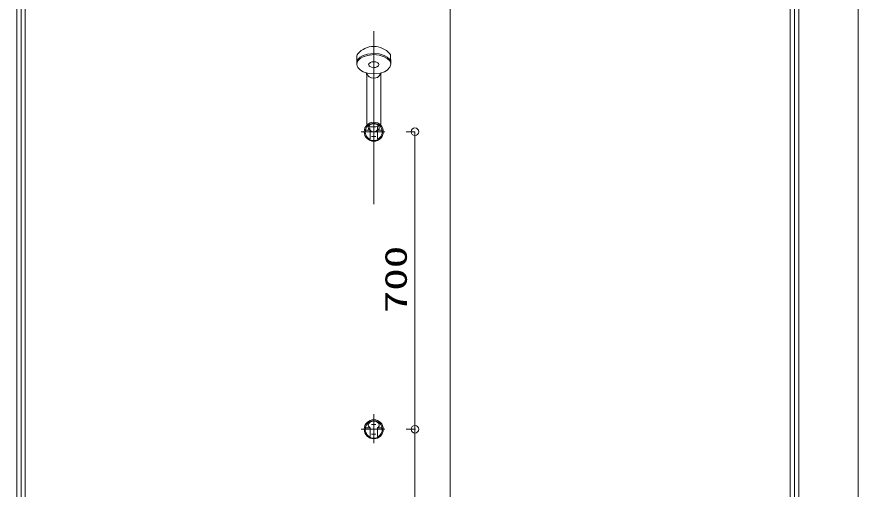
# Model space of a CAD drawing. Units: millimetres on the paper. Extents: x -305 to 305, y -152 to 152.
# Drawn here: x -248.4 to -182.4, y 58.1 to 95.1 of the extents above; entities that cross this region are included whole.
import ezdxf
from ezdxf.enums import TextEntityAlignment as Align

# ---------------------------------------------------------------- set-up
doc = ezdxf.new("R2010")
doc.units = ezdxf.units.MM
doc.linetypes.add('DASHED2', pattern=[3, 2, -1])
doc.linetypes.add('LONG_CHAIN', pattern=[21, 18, -1, 1, -1])
doc.layers.add('0-0_0', color=7, linetype='Continuous', lineweight=9)
doc.layers.add('0-1_VIEW0001', color=7, linetype='DASHED2', lineweight=9)
doc.styles.add('ＭＳ ゴシック', font='')
doc.styles.get('ＭＳ ゴシック').set_extended_font_data('MS Gothic')

# ---------------------------------------------------------------- blocks, each defined once
blk = doc.blocks.new('_ORIGIN')
at = {"layer": '0-0_0'}
blk.add_line((0, 0), (-1, 0), dxfattribs=at)
blk.add_circle((0, 0), 0.5, dxfattribs=at)

msp = doc.modelspace()

# ---------------------------------------------------------------- linework, layer by layer
at = {"layer": '0-0_0'}
for p, q in [((-217.885, 86.091), (-217.194, 86.091)), ((-217.194, 63.358), (-217.194, 85.491)), ((-217.885, 62.758), (-217.194, 62.758)), ((-217.139, 62.758), (-217.193, 62.758)), ((-217.193, 31.691), (-217.193, 62.158))]:
    msp.add_line(p, q, dxfattribs=at)
at = {"layer": '0-1_VIEW0001', "linetype": 'Continuous'}
for p, q in [((-182.425, 108.425), (-182.425, 25.025)), ((-221.757, 91.515), (-221.743, 92.038)), ((-219.093, 91.515), (-219.106, 92.038)), ((-220.975, 90.459), (-220.975, 90.458)), ((-220.975, 90.18), (-220.975, 90.441)), ((-219.875, 90.458), (-219.875, 90.459)), ((-219.875, 90.18), (-219.875, 90.441)), ((-220.975, 90.18), (-220.975, 86.703)), ((-219.875, 86.7), (-219.875, 90.18)), ((-220.725, 86.501), (-220.725, 86.295)), ((-220.125, 86.5), (-220.125, 86.295)), ((-220.758, 86.208), (-221.021, 86.208)), ((-220.716, 86.191), (-220.716, 85.558)), ((-220.425, 86.369), (-220.425, 86.383)), ((-220.133, 86.191), (-220.133, 85.558)), ((-220.092, 86.208), (-219.828, 86.208)), ((-220.89, 85.524), (-220.75, 85.524)), ((-219.959, 85.524), (-220.1, 85.524)), ((-220.758, 62.875), (-221.021, 62.875)), ((-220.716, 62.858), (-220.716, 62.224)), ((-220.133, 62.858), (-220.133, 62.224)), ((-220.092, 62.875), (-219.828, 62.875)), ((-220.89, 62.191), (-220.75, 62.191)), ((-219.959, 62.191), (-220.1, 62.191))]:
    msp.add_line(p, q, dxfattribs=at)
at = {"layer": '0-1_VIEW0001', "color": 5, "linetype": 'Continuous'}
for p, q in [((-248.425, 32.558), (-248.425, 97.258)), ((-248.091, 31.225), (-248.091, 97.258)), ((-247.758, 31.225), (-247.758, 97.258)), ((-214.425, 31.259), (-214.425, 97.258)), ((-187.758, 31.225), (-187.758, 97.258)), ((-187.425, 31.225), (-187.425, 97.258)), ((-187.091, 32.558), (-187.091, 97.258))]:
    msp.add_line(p, q, dxfattribs=at)
at = {"layer": '0-1_VIEW0001', "color": 4, "linetype": 'LONG_CHAIN'}
msp.add_line((-220.425, 80.412), (-220.425, 93.963), dxfattribs=at)
at = {"layer": '0-1_VIEW0001', "linetype": 'LONG_CHAIN'}
for p, q in [((-220.425, 87.266), (-220.425, 84.997)), ((-220.258, 86.475), (-220.591, 86.475)), ((-221.425, 86.091), (-219.564, 86.091)), ((-220.258, 85.708), (-220.591, 85.708)), ((-220.425, 63.933), (-220.425, 61.663)), ((-221.425, 62.758), (-219.564, 62.758)), ((-220.258, 63.141), (-220.591, 63.141)), ((-220.258, 62.375), (-220.591, 62.375))]:
    msp.add_line(p, q, dxfattribs=at)
at = {"layer": '0-1_VIEW0001', "linetype": 'Continuous'}
for points in [[(-221.754, 91.434), (-221.758, 91.491), (-221.692, 91.72), (-221.481, 91.942), (-221.265, 92.065), (-220.915, 92.178), (-220.425, 92.23), (-220.003, 92.192), (-219.596, 92.07), (-219.374, 91.946), (-219.174, 91.746), (-219.114, 91.626), (-219.092, 91.491), (-219.096, 91.434)], [(-220.982, 90.69), (-220.977, 90.621), (-220.975, 90.53), (-220.975, 90.441)], [(-219.897, 90.621), (-219.988, 90.47), (-220.141, 90.354), (-220.262, 90.308), (-220.425, 90.287), (-220.608, 90.314), (-220.783, 90.399), (-220.875, 90.485), (-220.952, 90.621)], [(-219.867, 90.69), (-219.873, 90.622), (-219.875, 90.531), (-219.875, 90.441)], [(-219.875, 86.7), (-219.968, 86.586), (-220.127, 86.499), (-220.254, 86.464), (-220.424, 86.449), (-220.617, 86.469), (-220.8, 86.535), (-220.896, 86.6), (-220.975, 86.703)], [(-220.797, 86.275), (-220.841, 86.346), (-220.856, 86.417), (-220.819, 86.538), (-220.7, 86.645), (-220.588, 86.691), (-220.43, 86.715), (-220.425, 86.715)], [(-220.052, 86.275), (-220.008, 86.346), (-219.994, 86.417), (-220.03, 86.538), (-220.149, 86.645), (-220.261, 86.691), (-220.419, 86.715), (-220.425, 86.715)], [(-220.125, 86.295), (-220.125, 86.284), (-220.152, 86.204), (-220.236, 86.134), (-220.314, 86.105), (-220.425, 86.091), (-220.549, 86.109), (-220.658, 86.163), (-220.704, 86.213), (-220.725, 86.284), (-220.724, 86.295)], [(-220.797, 62.942), (-220.841, 63.013), (-220.856, 63.084), (-220.819, 63.204), (-220.7, 63.312), (-220.588, 63.358), (-220.43, 63.381), (-220.425, 63.381)], [(-220.052, 62.942), (-220.008, 63.013), (-219.994, 63.084), (-220.03, 63.204), (-220.149, 63.312), (-220.261, 63.358), (-220.419, 63.381), (-220.425, 63.381)]]:
    msp.add_lwpolyline(points, dxfattribs=at)
for points in [[(-220.425, 90.621), (-220.847, 90.659), (-221.253, 90.784), (-221.476, 90.911), (-221.676, 91.116), (-221.735, 91.239), (-221.758, 91.376), (-221.692, 91.611), (-221.481, 91.837), (-221.265, 91.963), (-220.915, 92.079), (-220.425, 92.132), (-220.003, 92.093), (-219.596, 91.968), (-219.374, 91.841), (-219.174, 91.637), (-219.114, 91.514), (-219.092, 91.376), (-219.158, 91.142), (-219.369, 90.915), (-219.585, 90.79), (-219.934, 90.674)], [(-220.425, 91.121), (-220.59, 91.141), (-220.735, 91.206), (-220.797, 91.266), (-220.825, 91.35), (-220.789, 91.445), (-220.677, 91.528), (-220.572, 91.563), (-220.425, 91.58), (-220.259, 91.559), (-220.114, 91.495), (-220.053, 91.435), (-220.025, 91.35), (-220.061, 91.255), (-220.173, 91.172), (-220.278, 91.137)]]:
    msp.add_lwpolyline(points, close=True, dxfattribs=at)
for centre, radius, start, end in [((-220.425, 91.107), 1.667, 41.29928, 138.70072), ((-221.477, 92.031), 0.267, 138.70072, 178.5), ((-221.066, 92.038), 0.0167, 305, 312.69134), ((-219.373, 92.031), 0.267, 1.5, 41.29928), ((-221.972, 90.421), 1, 3.81289, 16.0401), ((-218.877, 90.421), 1, 163.9599, 176.18711), ((-220.425, 86.091), 0.75, 90, 270), ((-220.425, 86.091), 0.665, 301.55659, 238.4434), ((-220.425, 86.091), 0.75, 270, 90), ((-221.021, 86.141), 0.0667, 90, 175.19782), ((-220.995, 86.275), 0.0667, 162.15522, 270), ((-220.747, 86.319), 0.0667, 220.93736, 254.38727), ((-220.783, 86.191), 0.0667, 360, 74.38727), ((-220.066, 86.191), 0.0667, 105.61273, 180), ((-220.102, 86.319), 0.0667, 285.61273, 319.06264), ((-219.855, 86.275), 0.0667, 270, 17.84478), ((-219.828, 86.141), 0.0667, 4.80218, 90), ((-220.89, 85.591), 0.0667, 227.06229, 270), ((-220.425, 86.091), 0.702, 233.88129, 306.1187), ((-220.75, 85.558), 0.0333, 270, 0.00001), ((-220.1, 85.558), 0.0333, 180, 270), ((-219.959, 85.591), 0.0667, 270, 312.93771), ((-220.425, 62.758), 0.75, 90, 270), ((-220.425, 62.758), 0.665, 301.55659, 238.4434), ((-220.425, 62.758), 0.75, 270, 90), ((-221.021, 62.808), 0.0667, 90, 175.19782), ((-220.995, 62.941), 0.0667, 162.15522, 270), ((-220.747, 62.986), 0.0667, 220.93736, 254.38727), ((-220.783, 62.858), 0.0667, 360, 74.38727), ((-220.066, 62.858), 0.0667, 105.61273, 180), ((-220.102, 62.986), 0.0667, 285.61273, 319.06264), ((-219.855, 62.941), 0.0667, 270, 17.84478), ((-219.828, 62.808), 0.0667, 4.80218, 90), ((-220.89, 62.258), 0.0667, 227.06229, 270), ((-220.425, 62.758), 0.702, 233.88129, 306.1187), ((-220.75, 62.224), 0.0333, 270, 0.00001), ((-220.1, 62.224), 0.0333, 180, 270), ((-219.959, 62.258), 0.0667, 270, 312.93771)]:
    msp.add_arc(centre, radius, start, end, dxfattribs=at)

# ---------------------------------------------------------------- block references
at = {"layer": '0-0_0', "xscale": 0.6, "yscale": 0.6}
for p, rotation in [((-217.194, 86.091), 90), ((-217.194, 62.758), 270), ((-217.193, 62.758), 90)]:
    msp.add_blockref('_ORIGIN', p, dxfattribs=dict(at, rotation=rotation))

# ---------------------------------------------------------------- texts
at = {"layer": '0-0_0', "style": 'ＭＳ ゴシック', "width": 1.5}
msp.add_text('700', height=1.73, rotation=90, dxfattribs=at).set_placement((-217.311, 71.854), align=Align.BOTTOM_LEFT)

doc.saveas('drawing.dxf')
